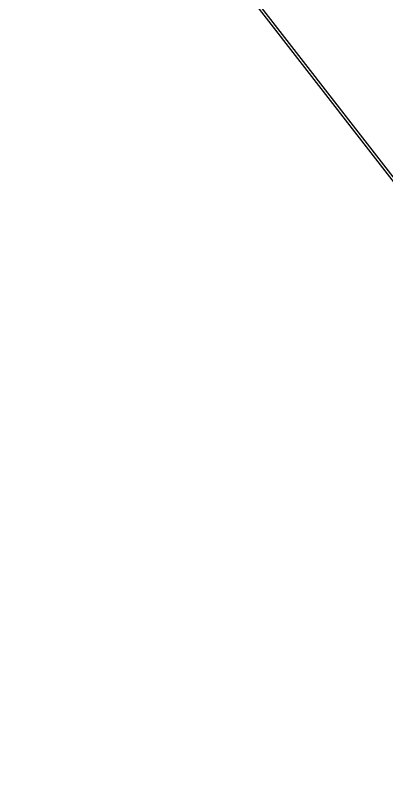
# Model space of a CAD drawing. Header units: metres. Extents: x 507606 to 508087, y 6966978 to 6967359.
# Drawn here: x 507949.184 to 507950.815, y 6967092.68 to 6967096.095 of the extents above; entities that cross this region are included whole.
import ezdxf

# ---------------------------------------------------------------- set-up
doc = ezdxf.new("R2010")
doc.units = ezdxf.units.M
doc.layers.add('D_UG_PIPES', color=142, linetype='EXIST_SWD', lineweight=0)
for name, color, linetype in [('DR_UNLINED', 142, 'EXIST_SWD'), ('mga2020bdy', 252, 'Continuous'), ('mga2020DR_UNLINED', 252, 'Continuous')]:
    doc.layers.add(name, color=color, linetype=linetype)
doc.styles.get("Standard").update_dxf_attribs({"font": 'ARIALN.TTF'})
doc.linetypes.add('EXIST_SWD', pattern='A,5,-2.5,5,-2,["SWD",Standard,S=2.5,R=0,X=0,Y=-1.25],-8,5,-2.5,5,-2.5', length=37.5)

# ---------------------------------------------------------------- blocks, each defined once
blk = doc.blocks.new('XE_SURVEY')
at = {"layer": 'D_UG_PIPES', "flags": 128}
blk.add_lwpolyline([(507949.5687, 6967090.9422), (507946.1837, 6967095.9942), (507942.8627, 6967101.7032), (507939.7147, 6967106.8702), (507937.8487, 6967111.2452), (507939.9717, 6967112.3042), (507942.9327, 6967107.5532), (507946.3747, 6967102.0502), (507949.7227, 6967096.8102), (507953.0027, 6967092.5852), (507956.2957, 6967090.5832), (507960.5437, 6967089.8652), (507964.5927, 6967089.9322)], dxfattribs=at)
at = {"layer": 'DR_UNLINED'}
blk.add_polyline3d([(507949.5687, 6967090.9422, 2.555), (507946.1837, 6967095.9942, 2.51), (507942.8627, 6967101.7032, 2.495), (507939.7147, 6967106.8702, 2.553), (507937.8487, 6967111.2452, 2.461), (507939.9717, 6967112.3042, 2.59), (507942.9327, 6967107.5532, 2.489), (507946.3747, 6967102.0502, 2.534), (507949.7227, 6967096.8102, 2.534), (507953.0027, 6967092.5852, 2.571), (507956.2957, 6967090.5832, 2.568), (507960.5437, 6967089.8652, 2.563), (507964.5927, 6967089.9322, 2.592)], dxfattribs=at)
at = {"layer": 'mga2020bdy'}
blk.add_polyline3d([(507936.9555, 6967129.1817, 4.8988), (507935.311, 6967122.2392, 4.6675), (507935.9201, 6967120.9196, 4.6501), (507939.9377, 6967112.3649, 2.59), (507942.8976, 6967107.616, 2.489), (507946.3383, 6967102.1153, 2.534), (507949.6851, 6967096.8776, 2.534), (507952.9638, 6967092.6544, 2.571), (507960.5018, 6967089.9358, 2.563), (507956.2555, 6967090.6533, 2.568), (507949.5313, 6967091.012, 2.555), (507945.2067, 6967077.2832, 2.6235), (507943.1898, 6967071.1673, 2.6286), (507940.9201, 6967065.5084, 2.6367), (507937.9561, 6967062.1135, 2.5738)], dxfattribs=at)
at = {"layer": 'mga2020DR_UNLINED'}
blk.add_polyline3d([(507949.5313, 6967091.012, 2.555), (507946.1475, 6967096.0618, 2.51), (507942.8278, 6967101.7684, 2.495), (507939.6809, 6967106.9332, 2.553), (507937.8156, 6967111.3063, 2.461), (507939.9377, 6967112.3649, 2.59), (507942.8976, 6967107.616, 2.489), (507946.3383, 6967102.1153, 2.534), (507949.6851, 6967096.8776, 2.534), (507952.9638, 6967092.6544, 2.571), (507956.2555, 6967090.6533, 2.568), (507960.5018, 6967089.9358, 2.563), (507964.5491, 6967090.0028, 2.592)], dxfattribs=at)

msp = doc.modelspace()

# ---------------------------------------------------------------- block references
msp.add_blockref('XE_SURVEY', (0, 0))

doc.saveas('drawing.dxf')
